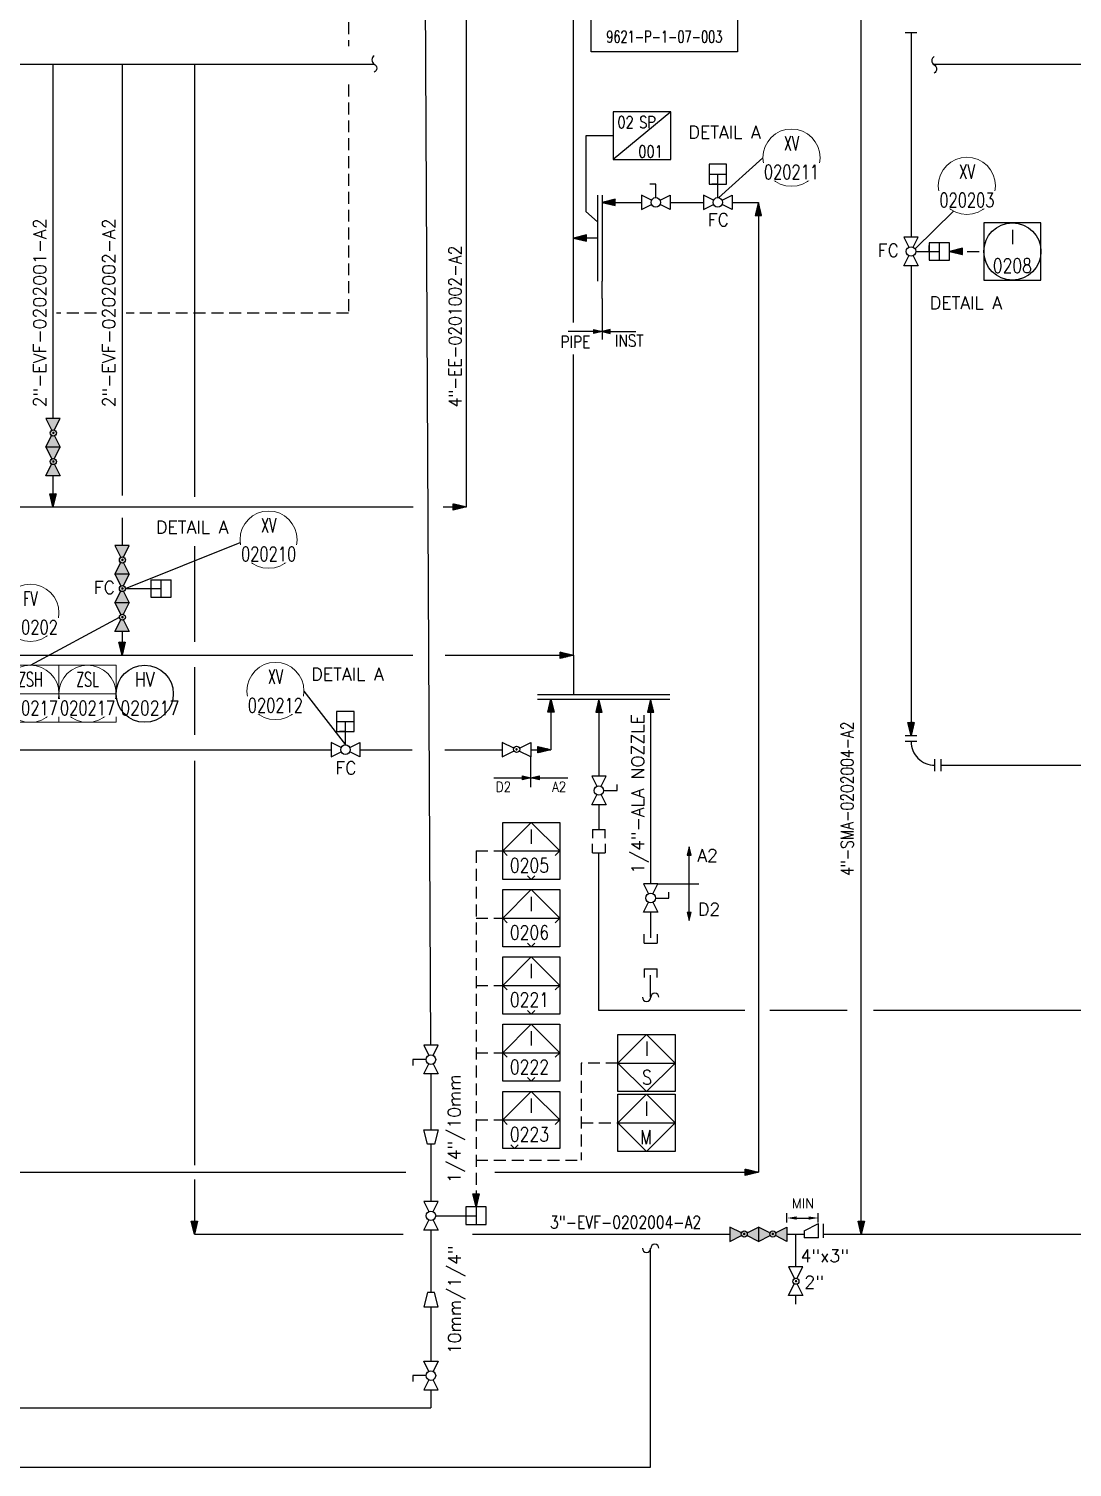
# Model space of a CAD drawing. Header units: inches. Extents: x 18 to 1172, y 24 to 967.
# Drawn here: x 269.4 to 488.4, y 45.6 to 347.3 of the extents above; entities that cross this region are included whole.
import ezdxf
from ezdxf.enums import TextEntityAlignment as Align

# ---------------------------------------------------------------- set-up
doc = ezdxf.new("R2010")
doc.units = ezdxf.units.IN
doc.header["$LTSCALE"] = 10
doc.header["$MEASUREMENT"] = 0
doc.linetypes.add('HIDDEN', pattern=[0.375, 0.25, -0.125])
for name, color, linetype in [('-B', 2, 'Continuous'), ('BLOCK', 7, 'Continuous'), ('FITTING', 3, 'Continuous'), ('INST', 4, 'Continuous'), ('MINE-LINE', 6, 'Continuous'), ('SYMBOL', 253, 'Continuous'), ('TXT-0', 7, 'Continuous'), ('WI', 255, 'Continuous')]:
    doc.layers.add(name, color=color, linetype=linetype)
doc.styles.add('PID', font='romans.shx', dxfattribs={"width": 0.85, "height": 0.1, "bigfont": 'bigfont.shx'})
doc.styles.add('ROMANS', font='romans.shx', dxfattribs={"width": 0.8})
doc.styles.get("Standard").update_dxf_attribs({"font": 'txt.shx', "height": 2})
doc.styles.add('style1', font='SIMPLEX.shx', dxfattribs={"width": 0.8})

# ---------------------------------------------------------------- blocks, each defined once
blk = doc.blocks.new('BRK LINE')
at = {"layer": 'MINE-LINE', "color": 0, "linetype": 'Continuous'}
blk.add_lwpolyline([(0, 1.73, 0.587355), (0, 0, -0.587355), (0, -1.73)], format="xyb", dxfattribs=at)
blk = doc.blocks.new('SON')
at = {"linetype": 'ByBlock'}
h = blk.add_hatch(dxfattribs=at)
h.set_pattern_fill('ANSI37', color=0, scale=80, style=0)
h.paths.add_polyline_path([(64, 264), (-64, 264), (0, 0)])
at = {"color": 0, "linetype": 'ByBlock'}
blk.add_lwpolyline([(64, 264), (-64, 264), (0, 0)], close=True, dxfattribs=at)
blk = doc.blocks.new('BVH')
at = {"layer": 'FITTING', "color": 0, "linetype": 'ByBlock'}
for p, q in [((3, 3.82), (1.75, 3.82)), ((3, 1), (3, 3.82))]:
    blk.add_line(p, q, dxfattribs=at)
for points in [[(2.1, 0.45), (0, 1.5), (0, -1.5), (2.1, -0.45)], [(3.9, 0.45), (6, 1.5), (6, -1.5), (3.9, -0.45)]]:
    blk.add_lwpolyline(points, dxfattribs=at)
blk.add_circle((3, 0), 1, dxfattribs=at)
at = {"layer": 'FITTING', "color": 2, "style": 'ROMANS', "width": 0.85}
blk.add_attdef('SIZE', text='', height=2.5, dxfattribs=at).set_placement((3, -3.92), align=Align.MIDDLE)
blk = doc.blocks.new('*U35')
at = {"layer": 'INST', "color": 0, "linetype": 'Continuous', "lineweight": 0}
blk.add_circle((0, 0), 6, dxfattribs=at)
at = {"style": 'ROMANS', "width": 0.8}
for tag, p in [('EQP', (0, 3)), ('NO', (0, -3))]:
    blk.add_attdef(tag, text='', height=3, dxfattribs=at).set_placement(p, align=Align.MIDDLE_CENTER)
blk.add_wipeout([(-6.2, -1.09), (6.2, -1.09), (6.2, -4.8), (-6.2, -4.8), (-6.2, -4.8), (-6.2, -4.8)]).dxf.layer = 'WI'
blk = doc.blocks.new('*U34')
at = {"layer": 'INST', "color": 0, "linetype": 'Continuous', "lineweight": 0}
blk.add_line((6, 0), (-6, 0), dxfattribs=at)
at = {"layer": 'INST', "color": 0, "linetype": 'Continuous', "lineweight": 0, "flags": 128}
blk.add_lwpolyline([(6, 6), (-6, 6), (-6, -6), (6, -6)], close=True, dxfattribs=at)
at = {"layer": 'INST', "color": 0, "linetype": 'Continuous', "lineweight": 0}
blk.add_circle((0, 0), 6, dxfattribs=at)
at = {"style": 'ROMANS', "width": 0.8}
for tag, p in [('EQP', (0, 3)), ('NO', (0, -3))]:
    blk.add_attdef(tag, text='', height=3, dxfattribs=at).set_placement(p, align=Align.MIDDLE_CENTER)
blk.add_wipeout([(-6.2, -1.09), (6.2, -1.09), (6.2, -4.8), (-6.2, -4.8), (-6.2, -4.8), (-6.2, -4.8)]).dxf.layer = 'WI'
blk = doc.blocks.new('SP_IT')
at = {"layer": 'FITTING'}
blk.add_line((12.07, 10), (0, 0), dxfattribs=at)
blk.add_lwpolyline([(12.07, 10), (-0.02, 10), (-0.02, 0), (12.07, 0)], close=True, dxfattribs=at)
at = {"layer": 'FITTING', "color": 2, "linetype": 'Continuous', "style": 'PID', "width": 0.8}
for tag, p in [('XX', (0.86, 6.57)), ('X', (5.43, 6.57))]:
    blk.add_attdef(tag, p, '', height=2.5, dxfattribs=at)
blk.add_attdef('NO.', text='', height=2.5, dxfattribs=at).set_placement((10.39, 0.43), align=Align.RIGHT)
blk = doc.blocks.new('RC')
at = {"color": 0}
blk.add_lwpolyline([(3, -0.75), (3, 0.75), (0, 1.5), (0, -1.5), (3, -0.75)], dxfattribs=at)
blk = doc.blocks.new('ARROW_FLOW')
at = {"layer": 'BLOCK'}
blk.add_hatch(color=1, dxfattribs=at).paths.add_polyline_path([(0, 0), (1, 4), (-1, 4)])
at = {"layer": 'BLOCK', "color": 1}
blk.add_lwpolyline([(0, 0), (1, 4), (-1, 4), (0, 0)], dxfattribs=at)

msp = doc.modelspace()

# ---------------------------------------------------------------- hatches: boundary and pattern name
for points in [[(389.69, 283.84), (387.97, 283.41), (387.97, 284.27)], [(389.69, 283.84), (391.41, 283.41), (391.41, 284.27)]]:
    msp.add_hatch(color=256).paths.add_polyline_path(points)
at = {"layer": 'MINE-LINE', "linetype": 'Continuous'}
h = msp.add_hatch(color=6, dxfattribs=at)
h.paths.add_polyline_path([(275.94, 265.58), (272.94, 265.58), (274.18, 263.1, -0.226427), (274.72, 263.16)])
h.paths.add_polyline_path([(275.15, 262.55, 1), (273.87, 262.55, 1)])
h.paths.add_polyline_path([(274.4, 262.57, -1), (274.64, 262.57, -1)], flags=16)
h.paths.add_polyline_path([(274.75, 261.96, -0.245751), (274.16, 262.02), (272.94, 259.58), (275.94, 259.58)])
h = msp.add_hatch(color=6, dxfattribs=at)
h.paths.add_polyline_path([(275.94, 259.58), (272.94, 259.58), (274.18, 257.1, -0.226427), (274.72, 257.16)])
h.paths.add_polyline_path([(275.15, 256.55, 1), (273.87, 256.55, 1)])
h.paths.add_polyline_path([(274.4, 256.57, -1), (274.64, 256.57, -1)], flags=16)
h.paths.add_polyline_path([(274.75, 255.96, -0.245751), (274.16, 256.02), (272.94, 253.58), (275.94, 253.58)])
h = msp.add_hatch(color=6, dxfattribs=at)
h.paths.add_polyline_path([(290.44, 238.94), (287.44, 238.94), (288.67, 236.46, -0.226427), (289.22, 236.52)])
h.paths.add_polyline_path([(288.37, 235.92, 1), (289.65, 235.92, 1)])
h.paths.add_polyline_path([(289.14, 235.93, -1), (288.89, 235.93, -1)], flags=16)
h.paths.add_polyline_path([(287.44, 232.94), (290.44, 232.94), (289.25, 235.32, -0.245751), (288.65, 235.38)])
h = msp.add_hatch(color=6, dxfattribs=at)
h.paths.add_polyline_path([(290.44, 232.94), (287.44, 232.94), (288.67, 230.46, -0.226427), (289.22, 230.52)])
h.paths.add_polyline_path([(288.37, 229.92, 1), (289.65, 229.92, 1)])
h.paths.add_polyline_path([(289.14, 229.93, -1), (288.89, 229.93, -1)], flags=16)
h.paths.add_polyline_path([(287.44, 226.94), (290.44, 226.94), (289.25, 229.32, -0.245751), (288.65, 229.38)])
h = msp.add_hatch(color=6, dxfattribs=at)
h.paths.add_polyline_path([(290.44, 226.94), (287.44, 226.94), (288.67, 224.46, -0.226427), (289.22, 224.52)])
h.paths.add_polyline_path([(288.37, 223.92, 1), (289.65, 223.92, 1)])
h.paths.add_polyline_path([(289.14, 223.93, -1), (288.89, 223.93, -1)], flags=16)
h.paths.add_polyline_path([(287.44, 220.94), (290.44, 220.94), (289.25, 223.32, -0.245751), (288.65, 223.38)])
h = msp.add_hatch(color=6, dxfattribs=at)
h.paths.add_polyline_path([(418.88, 94.54, 1), (420.16, 94.54, 1)])
h.paths.add_polyline_path([(419.51, 94.43, -1), (419.51, 94.68, -1)], flags=16)
h.paths.add_polyline_path([(420.11, 94.78, -0.096261), (420.16, 94.54, -0.146035), (420.06, 94.19), (422.49, 92.97), (422.49, 95.18, 0.039198), (421.92, 95.69)])
h.paths.add_polyline_path([(422.49, 95.18), (422.49, 95.97), (421.92, 95.69, -0.039198)])
h.paths.add_polyline_path([(416.49, 95.97), (416.49, 92.97), (418.97, 94.21, -0.1367), (418.88, 94.54, -0.087033), (418.92, 94.76)])
h = msp.add_hatch(color=6, dxfattribs=at)
h.paths.add_polyline_path([(424.88, 94.54, 1), (426.16, 94.54, 1)])
h.paths.add_polyline_path([(425.51, 94.43, -1), (425.51, 94.68, -1)], flags=16)
h.paths.add_polyline_path([(426.11, 94.78, -0.096261), (426.16, 94.54, -0.146035), (426.06, 94.19), (428.49, 92.97), (428.49, 95.18, 0.039198), (427.92, 95.69)])
h.paths.add_polyline_path([(428.49, 95.18), (428.49, 95.97), (427.92, 95.69, -0.039198)])
h.paths.add_polyline_path([(422.49, 95.97), (422.49, 92.97), (424.97, 94.21, -0.1367), (424.88, 94.54, -0.087033), (424.92, 94.76)])
at = {"layer": 'TXT-0'}
for points in [[(374.73, 190.21), (373.01, 189.78), (373.01, 190.64)], [(374.73, 190.21), (376.45, 190.64), (376.45, 189.78)]]:
    msp.add_hatch(color=256, dxfattribs=at).paths.add_polyline_path(points)

# ---------------------------------------------------------------- linework, layer by layer
at = {"layer": '-B', "color": 6, "linetype": 'Continuous'}
for p, q in [((274.44, 339.94), (274.44, 265.58)), ((288.94, 339.94), (288.94, 249.47)), ((288.94, 244.77), (288.94, 238.85))]:
    msp.add_line(p, q, dxfattribs=at)
at = {"color": 6}
for p, q in [((383.66, 285.74), (383.66, 442.59)), ((361.2, 247.06), (361.2, 358.19)), ((304.11, 339.94), (304.11, 249.16)), ((413.97, 314.73), (413.97, 316.85)), ((388.69, 312.42), (388.69, 294.42)), ((389.69, 312.42), (389.69, 294.42)), ((389.69, 310.92), (397.96, 310.92)), ((403.96, 310.92), (410.97, 310.92)), ((417.15, 310.92), (422.49, 310.92)), ((422.49, 310.92), (422.49, 107.5)), ((388.69, 303.42), (383.66, 303.42)), ((458.33, 300.63), (460.45, 300.63)), ((383.66, 215.93), (383.66, 279.02)), ((274.44, 253.58), (274.44, 247.06)), ((304.11, 238.79), (304.11, 218.78)), ((289.65, 229.92), (297.13, 229.92)), ((295.01, 231.75), (295.01, 228.08)), ((295.01, 231.75), (299.25, 231.75)), ((297.13, 228.08), (297.13, 231.75)), ((299.25, 228.08), (299.25, 231.75)), ((295.01, 228.08), (299.25, 228.08)), ((288.94, 220.94), (288.94, 215.93)), ((383.66, 215.93), (383.66, 207.71)), ((304.11, 213.44), (304.11, 199.24)), ((376.16, 207.71), (403.88, 207.71)), ((376.16, 206.71), (403.88, 206.71)), ((335.82, 199.93), (335.82, 202.05)), ((304.11, 193.75), (304.11, 108.97)), ((368.82, 174.88), (380.82, 174.88)), ((389.01, 141.42), (389.01, 174.5)), ((368.82, 160.78), (380.82, 160.78)), ((399.88, 144.18), (399.88, 148.84)), ((368.82, 146.67), (380.82, 146.67)), ((419.66, 141.42), (389.01, 141.42)), ((441.13, 141.42), (424.86, 141.42)), ((509.73, 141.42), (446.66, 141.42)), ((368.82, 132.57), (380.82, 132.57)), ((368.82, 118.46), (380.82, 118.46)), ((247.81, 107.5), (348.53, 107.5)), ((304.11, 106), (304.11, 94.47)), ((367.16, 107.5), (422.49, 107.5)), ((430.3, 94.47), (430.3, 87.64)), ((399.88, 45.62), (399.88, 91.54)), ((430.3, 81.64), (430.3, 79.81))]:
    msp.add_line(p, q, dxfattribs=at)
at = {"color": 6, "linetype": 'Continuous'}
for p, q in [((353.76, 134.11), (352.6, 357.3)), ((387.66, 179.4), (387.66, 177.55)), ((387.66, 179.4), (390.36, 179.4)), ((390.36, 177.55), (390.36, 179.4)), ((387.66, 174.5), (387.66, 176.35)), ((390.36, 176.35), (390.36, 174.5)), ((387.66, 174.5), (390.36, 174.5)), ((398.53, 155.55), (398.53, 157.4)), ((401.23, 157.4), (401.23, 155.55)), ((398.53, 155.55), (401.23, 155.55)), ((398.53, 150.18), (398.53, 148.34)), ((398.53, 150.18), (401.23, 150.18)), ((401.23, 148.34), (401.23, 150.18)), ((353.76, 128.11), (353.76, 116.41)), ((353.76, 113.41), (353.76, 101.36)), ((354.77, 98.36), (361.12, 98.36)), ((361.12, 98.36), (363.23, 98.36)), ((353.76, 95.36), (353.76, 82.29)), ((353.76, 79.29), (353.76, 67.83)), ((353.76, 61.83), (353.76, 58.04)), ((65.1, 58.04), (353.76, 58.04))]:
    msp.add_line(p, q, dxfattribs=at)
for p, q in [((392.02, 324.91), (386.3, 324.91)), ((386.3, 324.91), (386.3, 309.01)), ((386.3, 309.01), (388.69, 306.85)), ((389.69, 290.78), (389.69, 294.42)), ((389.69, 290.78), (389.69, 282.18)), ((389.69, 290.78), (389.69, 282.18)), ((389.69, 283.84), (382.6, 283.84)), ((389.69, 283.84), (396.78, 283.84))]:
    msp.add_line(p, q)
at = {"color": 2, "linetype": 'HIDDEN'}
for p, q in [((363.23, 174.88), (368.82, 174.88)), ((363.23, 160.78), (368.82, 160.78)), ((363.23, 146.67), (368.82, 146.67)), ((363.23, 132.57), (368.82, 132.57)), ((363.23, 118.46), (368.82, 118.46))]:
    msp.add_line(p, q, dxfattribs=at)
at = {"color": 6, "linetype": 'Continuous'}
for points in [[(387.39, 356), (418.12, 356), (418.12, 342.47), (387.39, 342.47)], [(361.12, 100.2), (361.12, 96.53), (365.35, 96.53), (365.35, 100.2)]]:
    msp.add_lwpolyline(points, close=True, dxfattribs=at)
at = {"color": 6}
for points in [[(444.08, 94.47), (444.08, 351.25)], [(454.52, 346.5), (454.52, 303.63)], [(412.13, 316.85), (415.8, 316.85)], [(460.45, 302.46), (460.45, 298.79)], [(454.52, 297.63), (454.52, 199.1)], [(333.98, 202.05), (337.65, 202.05)], [(453.27, 199.1), (455.77, 199.1)], [(455.77, 197.85), (453.27, 197.85)], [(459.52, 191.6), (459.52, 194.1)], [(460.77, 194.1), (460.77, 191.6)], [(460.77, 192.85), (507.26, 192.85)]]:
    msp.add_lwpolyline(points, dxfattribs=at)
for points in [[(412.13, 314.73), (415.8, 314.73), (415.8, 318.97), (412.13, 318.97)], [(458.33, 302.46), (458.33, 298.79), (462.57, 298.79), (462.57, 302.46)], [(333.98, 199.93), (337.65, 199.93), (337.65, 204.16), (333.98, 204.16)]]:
    msp.add_lwpolyline(points, close=True, dxfattribs=at)
at = {"color": 6, "linetype": 'Continuous', "flags": 128}
msp.add_lwpolyline([(481.79, 306.63), (469.79, 306.63), (469.79, 294.63), (481.79, 294.63)], close=True, dxfattribs=at)
for points in [[(389.69, 283.84), (387.97, 283.41), (387.97, 284.27), (389.69, 283.84)], [(389.69, 283.84), (391.41, 283.41), (391.41, 284.27), (389.69, 283.84)]]:
    msp.add_lwpolyline(points)
at = {"color": 6}
msp.add_lwpolyline([(454.52, 197.85, 0.414214), (459.52, 192.85)], format="xyb", dxfattribs=at)
at = {"color": 6, "flags": 128}
for points in [[(368.82, 180.88), (380.82, 180.88), (380.82, 168.88), (368.82, 168.88)], [(368.82, 166.78), (380.82, 166.78), (380.82, 154.78), (368.82, 154.78)], [(368.82, 152.67), (380.82, 152.67), (380.82, 140.67), (368.82, 140.67)], [(368.82, 138.57), (380.82, 138.57), (380.82, 126.57), (368.82, 126.57)], [(368.82, 124.46), (380.82, 124.46), (380.82, 112.46), (368.82, 112.46)]]:
    msp.add_lwpolyline(points, close=True, dxfattribs=at)
for points in [[(374.82, 180.88), (368.82, 174.88), (369.78, 173.92)], [(379.87, 173.92), (380.82, 174.88), (374.82, 180.88)], [(374.06, 169.64), (374.82, 168.88), (375.59, 169.64)], [(374.82, 166.78), (368.82, 160.78), (369.78, 159.82)], [(379.87, 159.82), (380.82, 160.78), (374.82, 166.78)], [(374.06, 155.54), (374.82, 154.78), (375.59, 155.54)], [(374.82, 152.67), (368.82, 146.67), (369.78, 145.72)], [(379.87, 145.72), (380.82, 146.67), (374.82, 152.67)], [(374.06, 141.44), (374.82, 140.67), (375.59, 141.44)], [(374.82, 138.57), (368.82, 132.57), (369.78, 131.61)], [(379.87, 131.61), (380.82, 132.57), (374.82, 138.57)], [(374.06, 127.33), (374.82, 126.57), (375.59, 127.33)], [(374.82, 124.46), (368.82, 118.46), (369.78, 117.51)], [(379.87, 117.51), (380.82, 118.46), (374.82, 124.46)], [(370.52, 113.23), (371.28, 112.46), (372.05, 113.23)]]:
    msp.add_lwpolyline(points, dxfattribs=at)
at = {"color": 6, "linetype": 'Continuous'}
for points in [[(354.21, 132.01), (355.26, 134.11), (352.26, 134.11), (353.32, 132.01)], [(352.76, 131.11), (349.95, 131.11), (349.95, 129.86)], [(354.21, 130.21), (355.26, 128.11), (352.26, 128.11), (353.32, 130.21)], [(354.21, 99.26), (355.26, 101.36), (352.26, 101.36), (353.32, 99.26)], [(363.23, 100.2), (363.23, 96.53)], [(354.21, 97.46), (355.26, 95.36), (352.26, 95.36), (353.32, 97.46)]]:
    msp.add_lwpolyline(points, dxfattribs=at)
for centre, radius in [((475.79, 300.63), 6), ((353.76, 131.11), 1), ((353.76, 98.36), 1)]:
    msp.add_circle(centre, radius, dxfattribs=at)
at = {"color": 6}
for centre, start, end in [((400.75, 144.18), 0, 180), ((399.02, 144.18), 180, 0), ((399.02, 91.54), 180, 0), ((400.75, 91.54), 0, 180)]:
    msp.add_arc(centre, 0.867, start, end, dxfattribs=at)
at = {"layer": 'INST', "color": 6}
for p, q in [((392.99, 130.4), (404.99, 130.4)), ((392.99, 117.85), (404.99, 117.85))]:
    msp.add_line(p, q, dxfattribs=at)
at = {"layer": 'INST', "color": 6, "flags": 128}
for points in [[(392.99, 136.4), (404.99, 136.4), (404.99, 124.4), (392.99, 124.4)], [(392.99, 123.85), (404.99, 123.85), (404.99, 111.85), (392.99, 111.85)]]:
    msp.add_lwpolyline(points, close=True, dxfattribs=at)
for points in [[(398.99, 124.4), (392.99, 130.4), (398.99, 136.4), (404.99, 130.4), (398.99, 124.4)], [(392.99, 117.85), (398.99, 123.85), (404.99, 117.85), (398.99, 111.85), (392.99, 117.85)]]:
    msp.add_lwpolyline(points, dxfattribs=at)
at = {"layer": 'MINE-LINE', "color": 6, "linetype": 'Continuous'}
for p, q in [((65.09, 339.94), (341.87, 339.94)), ((459.17, 339.94), (851.98, 339.94)), ((275.94, 265.58), (272.94, 265.58)), ((272.94, 265.58), (274.18, 263.1)), ((274.72, 263.16), (275.94, 265.58)), ((272.94, 259.58), (274.16, 262.02)), ((275.94, 259.58), (272.94, 259.58)), ((272.94, 259.58), (274.18, 257.1)), ((274.72, 257.16), (275.94, 259.58)), ((274.75, 261.96), (275.94, 259.58)), ((272.94, 253.58), (274.16, 256.02)), ((275.94, 253.58), (272.94, 253.58)), ((274.75, 255.96), (275.94, 253.58)), ((257.93, 247.06), (350.01, 247.06)), ((356.35, 247.06), (361.2, 247.06)), ((287.44, 238.94), (288.67, 236.46)), ((290.44, 238.94), (287.44, 238.94)), ((289.22, 236.52), (290.44, 238.94)), ((289.65, 229.92), (313.73, 239.56)), ((287.44, 232.94), (288.65, 235.38)), ((287.44, 232.94), (288.67, 230.46)), ((290.44, 232.94), (287.44, 232.94)), ((290.44, 232.94), (287.44, 232.94)), ((289.22, 230.52), (290.44, 232.94)), ((289.25, 235.32), (290.44, 232.94)), ((287.44, 226.94), (288.65, 229.38)), ((289.25, 229.32), (290.44, 226.94)), ((287.44, 226.94), (288.67, 224.46)), ((290.44, 226.94), (287.44, 226.94)), ((289.22, 224.52), (290.44, 226.94)), ((287.44, 220.94), (288.65, 223.38)), ((289.25, 223.32), (290.44, 220.94)), ((290.44, 220.94), (287.44, 220.94)), ((257.93, 215.93), (349.94, 215.93)), ((356.73, 215.93), (383.66, 215.93)), ((378.94, 206.71), (378.94, 196.12)), ((399.88, 206.71), (399.88, 168.01)), ((368.73, 197.63), (368.73, 194.63)), ((371.15, 196.41), (368.73, 197.63)), ((372.35, 196.43), (374.73, 197.63)), ((374.73, 197.63), (374.73, 194.63)), ((65.09, 196.12), (332.82, 196.12)), ((338.82, 196.12), (349.82, 196.12)), ((356.66, 196.12), (368.73, 196.12)), ((368.73, 194.63), (371.21, 195.86)), ((371.66, 196.12), (371.82, 196.12)), ((374.73, 194.63), (372.29, 195.84)), ((374.73, 196.12), (378.94, 196.12)), ((407.94, 160.27), (407.94, 175.75)), ((401.38, 168.01), (409.98, 168.01)), ((403.7, 165.01), (403.7, 166.26)), ((400.89, 165.01), (403.7, 165.01)), ((399.88, 162.01), (399.88, 156.69)), ((432.1, 95.22), (435.1, 96.72)), ((435.1, 93.72), (435.1, 96.72)), ((436.1, 96.7), (436.1, 93.72)), ((304.11, 94.47), (347.92, 94.47)), ((362.47, 94.47), (416.49, 94.47)), ((416.49, 95.97), (416.49, 92.97)), ((418.92, 94.76), (416.49, 95.97)), ((416.49, 92.97), (418.97, 94.21)), ((422.49, 92.97), (420.06, 94.19)), ((420.11, 94.78), (422.49, 95.97)), ((422.49, 95.97), (422.49, 92.97)), ((424.92, 94.76), (422.49, 95.97)), ((422.49, 92.97), (424.97, 94.21)), ((428.49, 92.97), (426.06, 94.19)), ((426.11, 94.78), (428.49, 95.97)), ((428.49, 95.97), (428.49, 92.97)), ((428.49, 94.47), (432.1, 94.47)), ((430.06, 94.47), (432.1, 94.47)), ((432.1, 95.22), (432.1, 93.72)), ((435.1, 93.72), (432.1, 93.72)), ((436.1, 94.47), (958.27, 94.47)), ((428.8, 87.64), (430.04, 85.17)), ((428.8, 87.64), (430.04, 85.17)), ((431.8, 87.64), (428.8, 87.64)), ((431.8, 87.64), (428.8, 87.64)), ((430.59, 85.22), (431.8, 87.64)), ((430.59, 85.22), (431.8, 87.64)), ((428.8, 81.64), (430.02, 84.08)), ((428.8, 81.64), (430.02, 84.08)), ((431.8, 81.64), (428.8, 81.64)), ((431.8, 81.64), (428.8, 81.64)), ((430.61, 84.03), (431.8, 81.64)), ((430.61, 84.03), (431.8, 81.64)), ((65.1, 45.62), (399.88, 45.62))]:
    msp.add_line(p, q, dxfattribs=at)
at = {"layer": 'MINE-LINE', "color": 6}
for p, q in [((389.01, 206.71), (389.01, 190.55)), ((390.02, 187.55), (392.83, 187.55)), ((392.83, 187.55), (392.83, 188.8)), ((389.01, 184.55), (389.01, 179.4))]:
    msp.add_line(p, q, dxfattribs=at)
at = {"layer": 'MINE-LINE', "color": 2, "linetype": 'HIDDEN'}
for p, q in [((363.23, 174.88), (363.23, 100.2)), ((392.99, 130.4), (385.28, 130.4)), ((385.28, 130.4), (385.31, 110.02)), ((385.28, 117.85), (392.99, 117.85)), ((363.23, 110.02), (385.31, 110.02))]:
    msp.add_line(p, q, dxfattribs=at)
for points in [[(336.45, 359.94), (336.45, 343.69)], [(336.45, 335.63), (336.45, 287.67), (289.78, 287.67)], [(462.57, 300.63), (469.79, 300.63)], [(283.59, 287.67), (275.18, 287.67)]]:
    msp.add_lwpolyline(points, dxfattribs=at)
at = {"layer": 'MINE-LINE', "color": 6, "linetype": 'Continuous', "const_width": 0.25}
for points in [[(274.64, 262.57, -1), (274.4, 262.57, -1)], [(274.64, 256.57, -1), (274.4, 256.57, -1)], [(289.14, 235.93, -1), (288.89, 235.93, -1)], [(289.14, 229.93, -1), (288.89, 229.93, -1)], [(289.14, 223.93, -1), (288.89, 223.93, -1)], [(371.74, 196.33, -1), (371.74, 196.08, -1)], [(419.51, 94.68, -1), (419.51, 94.43, -1)], [(425.51, 94.68, -1), (425.51, 94.43, -1)], [(430.51, 84.63, -1), (430.26, 84.63, -1)], [(430.51, 84.63, -1), (430.26, 84.63, -1)]]:
    msp.add_lwpolyline(points, format="xyb", close=True, dxfattribs=at)
at = {"layer": 'MINE-LINE', "color": 6}
for points in [[(389.46, 188.45), (390.51, 190.55), (387.51, 190.55), (388.56, 188.45)], [(389.46, 186.66), (390.51, 184.55), (387.51, 184.55), (388.56, 186.66)]]:
    msp.add_lwpolyline(points, dxfattribs=at)
at = {"layer": 'MINE-LINE', "color": 6, "linetype": 'Continuous'}
for points in [[(400.33, 165.91), (401.38, 168.01), (398.38, 168.01), (399.44, 165.91)], [(400.33, 164.11), (401.38, 162.01), (398.38, 162.01), (399.44, 164.11)]]:
    msp.add_lwpolyline(points, dxfattribs=at)
for centre, radius in [((274.51, 262.55), 0.64), ((274.51, 256.55), 0.64), ((289.01, 235.92), 0.64), ((289.01, 229.92), 0.64), ((289.01, 223.92), 0.64), ((371.75, 196.2), 0.64), ((399.88, 165.01), 1), ((419.52, 94.54), 0.64), ((425.52, 94.54), 0.64), ((430.37, 84.62), 0.64), ((430.37, 84.62), 0.64)]:
    msp.add_circle(centre, radius, dxfattribs=at)
at = {"layer": 'MINE-LINE', "color": 6}
msp.add_circle((389.01, 187.55), 1, dxfattribs=at)
at = {"layer": 'SYMBOL', "color": 6, "linetype": 'Continuous'}
msp.add_lwpolyline([(455.77, 346.5), (453.27, 346.5)], dxfattribs=at)
at = {"layer": 'TXT-0'}
for p, q in [((374.73, 188.26), (374.73, 194.63)), ((366.99, 190.21), (382.47, 190.21)), ((428.49, 96.97), (428.49, 98.89)), ((430.49, 97.89), (433.06, 97.89)), ((435.06, 96.96), (435.06, 98.89))]:
    msp.add_line(p, q, dxfattribs=at)
for points in [[(374.73, 190.21), (373.01, 189.78), (373.01, 190.64), (374.73, 190.21)], [(374.73, 190.21), (376.45, 190.64), (376.45, 189.78), (374.73, 190.21)]]:
    msp.add_lwpolyline(points, dxfattribs=at)
for points in [[(430.49, 98.22), (430.49, 97.55), (428.49, 97.89)], [(433.06, 98.22), (433.06, 97.55), (435.06, 97.89)]]:
    msp.add_solid(points, dxfattribs=at)

# ---------------------------------------------------------------- block references
at = {"color": 1, "linetype": 'Continuous'}
msp.add_blockref('SP_IT', (392.04, 319.91), dxfattribs=at).add_auto_attribs({'XX': '02', 'X': 'SP', 'NO.': '001'})
at = {"color": 6}
ref = msp.add_blockref('*U35', (466.25, 314.39), dxfattribs=at)
ref.add_attrib('EQP', 'XV', dxfattribs={"color": 7, "height": 3, "style": 'ROMANS', "width": 0.7}).set_placement((466.25, 317.39), align=Align.MIDDLE_CENTER)
ref.add_attrib('NO', '020203', dxfattribs={"color": 7, "height": 3, "style": 'ROMANS', "width": 0.75}).set_placement((466.25, 311.39), align=Align.MIDDLE_CENTER)
for p in [(397.96, 310.92), (410.97, 310.92), (332.82, 196.12)]:
    msp.add_blockref('BVH', p, dxfattribs=at)
for p, xscale, yscale, zscale, rotation in [((389.69, 310.92), 0.01039999999920838, 0.01039999999920838, 0.01039999999920838, 270), ((462.57, 300.63), 0.01040000002831221, 0.01040000002831221, 0.01040000002831221, 270), ((422.49, 107.5), -0.01039999999920838, 0.01039999999920838, 0.0104, 90)]:
    msp.add_blockref('SON', p, dxfattribs=dict(at, xscale=xscale, yscale=yscale, zscale=zscale, rotation=rotation))
at = {"color": 6, "rotation": 270}
msp.add_blockref('BVH', (454.52, 303.63), dxfattribs=at)
at = {"color": 6, "xscale": -0.01039999999920838, "yscale": 0.01039999999920838, "zscale": 0.0104}
msp.add_blockref('SON', (454.52, 199.1), dxfattribs=at)
at = {"color": 6, "linetype": 'Continuous', "xscale": -1, "rotation": 90}
msp.add_blockref('RC', (353.76, 116.41), dxfattribs=at)
at = {"color": 6, "linetype": 'Continuous', "rotation": 89.99999999999999}
for name, p in [('RC', (353.76, 79.29)), ('BVH', (353.76, 61.83))]:
    msp.add_blockref(name, p, dxfattribs=at)
at = {"layer": 'INST', "color": 6}
ref = msp.add_blockref('*U35', (429.43, 320.3), dxfattribs=at)
ref.add_attrib('EQP', 'XV', dxfattribs={"layer": '0', "color": 7, "height": 3, "style": 'ROMANS', "width": 0.65}).set_placement((429.43, 323.3), align=Align.MIDDLE_CENTER)
ref.add_attrib('NO', '020211', dxfattribs={"layer": '0', "color": 7, "height": 3, "style": 'ROMANS', "width": 0.75}).set_placement((429.43, 317.3), align=Align.MIDDLE_CENTER)
ref = msp.add_blockref('*U35', (269.69, 224.83), dxfattribs=at)
ref.add_attrib('EQP', 'FV', dxfattribs={"layer": '0', "color": 7, "height": 3, "style": 'ROMANS', "width": 0.65}).set_placement((269.69, 227.83), align=Align.MIDDLE_CENTER)
ref.add_attrib('NO', '020202', dxfattribs={"layer": '0', "color": 7, "height": 3, "style": 'ROMANS', "width": 0.75}).set_placement((269.69, 221.82), align=Align.MIDDLE_CENTER)
ref = msp.add_blockref('*U34', (269.69, 207.86), dxfattribs=at)
ref.add_attrib('EQP', 'ZSH', dxfattribs={"layer": '0', "color": 7, "height": 3, "style": 'ROMANS', "width": 0.65}).set_placement((269.69, 210.86), align=Align.MIDDLE_CENTER)
ref.add_attrib('NO', '020217', dxfattribs={"layer": '0', "color": 7, "height": 3, "style": 'ROMANS', "width": 0.75}).set_placement((269.69, 204.86), align=Align.MIDDLE_CENTER)
at = {"layer": 'MINE-LINE', "color": 6, "linetype": 'Continuous'}
for p in [(341.87, 339.94), (459.39, 339.77)]:
    msp.add_blockref('BRK LINE', p, dxfattribs=at)
for name, p, xscale, yscale, zscale, rotation in [('SON', (422.49, 310.92), 0.01039999999920838, 0.01039999999920838, 0.01039999999920838, 180), ('SON', (383.66, 303.42), 0.01039999999920838, 0.01039999999920838, 0.01039999999920838, 270), ('SON', (361.2, 247.06), -0.01039999999920838, 0.01039999999920838, 0.0104, 90), ('SON', (383.66, 215.93), -0.01039999999920838, 0.01039999999920838, 0.0104, 90), ('SON', (378.94, 206.71), -0.01039999999920838, 0.01039999999920838, 0.0104, 180), ('SON', (389.01, 206.71), 0.01039999999920838, 0.01039999999920838, 0.01039999999920838, 180), ('SON', (399.88, 206.71), 0.01039999999920838, 0.01039999999920838, 0.01039999999920838, 180), ('SON', (378.94, 196.12), -0.01039999999920838, 0.01039999999920838, 0.0104, 90), ('ARROW_FLOW', (407.94, 175.75), 0.429660925919325, 0.429660925919325, 0.429660925919325, 180.0000000000096)]:
    msp.add_blockref(name, p, dxfattribs=dict(at, xscale=xscale, yscale=yscale, zscale=zscale, rotation=rotation))
for name, p, xscale, yscale, zscale in [('SON', (274.44, 247.06), -0.01039999999920838, 0.01039999999920838, 0.0104), ('SON', (288.94, 215.93), -0.01039999999920838, 0.01039999999920838, 0.0104), ('ARROW_FLOW', (407.94, 160.27), 0.429660925919325, 0.429660925919325, 0.429660925919325), ('SON', (304.11, 94.47), -0.01039999999920838, 0.01039999999920838, 0.0104), ('SON', (444.08, 94.47), -0.01039999999920838, 0.01039999999920838, 0.0104)]:
    msp.add_blockref(name, p, dxfattribs=dict(at, xscale=xscale, yscale=yscale, zscale=zscale))
at = {"layer": 'MINE-LINE', "color": 1, "linetype": 'Continuous', "xscale": -0.01039999999920838, "yscale": 0.01039999999920838, "zscale": 0.0104}
msp.add_blockref('SON', (363.23, 100.2), dxfattribs=at)

# ---------------------------------------------------------------- texts
at = {"style": 'ROMANS', "width": 0.8}
for tag, p in [('I', (475.79, 303.63)), ('0208', (475.79, 297.63)), ('HV', (293.69, 210.86)), ('I', (374.83, 177.88)), ('0205', (374.44, 171.88)), ('I', (374.83, 163.78)), ('0206', (374.44, 157.78)), ('I', (374.83, 149.67)), ('0221', (374.44, 143.67)), ('I', (374.83, 135.57)), ('I', (399.09, 133.4)), ('0222', (374.44, 129.57)), ('S', (399.12, 127.4)), ('I', (374.83, 121.46)), ('I', (399.02, 120.85)), ('0223', (374.44, 115.46)), ('M', (398.91, 114.85))]:
    msp.add_attdef(tag, text='', height=3, dxfattribs=at).set_placement(p, align=Align.MIDDLE_CENTER)
at = {"layer": 'BLOCK', "color": 2, "style": 'ROMANS', "width": 0.85}
for tag, p in [('PIPE', (384.09, 280.4)), ('INST', (395.36, 280.66))]:
    msp.add_attdef(tag, text='#####', height=2.5, dxfattribs=at).set_placement(p, align=Align.CENTER)
msp.add_attdef('D2', text='#####', height=2.148, dxfattribs=at).set_placement((370.57, 188.34), align=Align.MIDDLE_RIGHT)
msp.add_attdef('A2', text='#####', height=2.148, dxfattribs=at).set_placement((379.18, 188.34), align=Align.MIDDLE_LEFT)
at = {"layer": 'TXT-0', "style": 'style1'}
for s, height, width, p in [('9621-P-1-07-003', 2.5, 0.7, (402.75, 344.43)), ('3"-EVF-0202004-A2', 2.6667, 0.8, (394.61, 95.67))]:
    msp.add_text(s, height=height, dxfattribs=dict(at, width=width)).set_placement(p, align=Align.CENTER)
for s, p in [('FC', (414.1, 305.95)), ('FC', (449.76, 299.53)), ('DETAIL A', (466.06, 288.53)), ('DETAIL A', (303.66, 241.46)), ('FC', (285.24, 228.81)), ('DETAIL A', (336.27, 210.64)), ('FC', (335.93, 190.96)), ('A2', (411.81, 172.6)), ('D2', (412.13, 161.31)), ('4"x3"', (436.4, 88.63)), ('2"', (434.18, 83.11))]:
    msp.add_text(s, height=2.667, dxfattribs=at).set_placement(p, align=Align.CENTER)
for s, p in [('2"-EVF-0202001-A2', (271.66, 267.93)), ('2"-EVF-0202002-A2', (286.16, 267.93))]:
    msp.add_text(s, height=2.6667, rotation=90, dxfattribs=at).set_placement(p, align=Align.MIDDLE_LEFT)
for s, width, p in [('4"-EE-0201002-A2', 0.9, (358.82, 267.93)), ('4"-SMA-0202004-A2', 0.8, (441.13, 169.67))]:
    msp.add_text(s, height=2.6667, rotation=90, dxfattribs=dict(at, width=width)).set_placement(p, align=Align.MIDDLE_LEFT)
for s, height, p in [('1/4"-ALA NOZZLE', 2.6667, (398.51, 186.85)), ('1/4"/10mm', 2.667, (360, 116.63)), ('10mm/1/4"', 2.667, (360.06, 80.74))]:
    msp.add_text(s, height=height, rotation=90, dxfattribs=at).set_placement(p, align=Align.CENTER)
at = {"layer": 'TXT-0', "color": 3, "insert": (431.86, 100.95), "char_height": 2, "attachment_point": 5}
msp.add_mtext('\\A1;MIN', dxfattribs=at)

# ---------------------------------------------------------------- next in the draw order: linework, layer by layer
at = {"color": 6}
for p, q in [((423.43, 320.3), (414.09, 311.91)), ((455.37, 301.16), (463.46, 309.08))]:
    msp.add_line(p, q, dxfattribs=at)

# ---------------------------------------------------------------- next in the draw order: block references
at = {"layer": 'INST', "color": 6}
ref = msp.add_blockref('*U35', (319.7, 240.17), dxfattribs=at)
ref.add_attrib('EQP', 'XV', dxfattribs={"layer": '0', "color": 7, "height": 3, "style": 'ROMANS', "width": 0.65}).set_placement((319.7, 243.17), align=Align.MIDDLE_CENTER)
ref.add_attrib('NO', '020210', dxfattribs={"layer": '0', "color": 7, "height": 3, "style": 'ROMANS', "width": 0.75}).set_placement((319.7, 237.17), align=Align.MIDDLE_CENTER)
ref = msp.add_blockref('*U35', (321.12, 208.43), dxfattribs=at)
ref.add_attrib('EQP', 'XV', dxfattribs={"layer": '0', "color": 7, "height": 3, "style": 'ROMANS', "width": 0.65}).set_placement((321.12, 211.43), align=Align.MIDDLE_CENTER)
ref.add_attrib('NO', '020212', dxfattribs={"layer": '0', "color": 7, "height": 3, "style": 'ROMANS', "width": 0.75}).set_placement((321.12, 205.43), align=Align.MIDDLE_CENTER)
ref = msp.add_blockref('*U34', (281.69, 207.86), dxfattribs=at)
ref.add_attrib('EQP', 'ZSL', dxfattribs={"layer": '0', "color": 7, "height": 3, "style": 'ROMANS', "width": 0.65}).set_placement((281.69, 210.86), align=Align.MIDDLE_CENTER)
ref.add_attrib('NO', '020217', dxfattribs={"layer": '0', "color": 7, "height": 3, "style": 'ROMANS', "width": 0.75}).set_placement((281.69, 204.86), align=Align.MIDDLE_CENTER)

# ---------------------------------------------------------------- next in the draw order: texts
at = {"layer": 'TXT-0', "style": 'style1'}
msp.add_text('DETAIL A', height=2.667, dxfattribs=at).set_placement((415.41, 324.3), align=Align.CENTER)

# ---------------------------------------------------------------- next in the draw order: linework, layer by layer
at = {"layer": 'MINE-LINE', "color": 6, "linetype": 'Continuous'}
for p, q in [((269.69, 213.86), (288.37, 223.92)), ((327.12, 208.43), (335.82, 197.12))]:
    msp.add_line(p, q, dxfattribs=at)
msp.add_circle((293.69, 207.86), 6, dxfattribs=at)

# ---------------------------------------------------------------- next in the draw order: texts
at = {"style": 'ROMANS', "width": 0.8}
msp.add_attdef('020217', text='', height=3, dxfattribs=at).set_placement((294.76, 204.86), align=Align.MIDDLE_CENTER)

doc.saveas('drawing.dxf')
